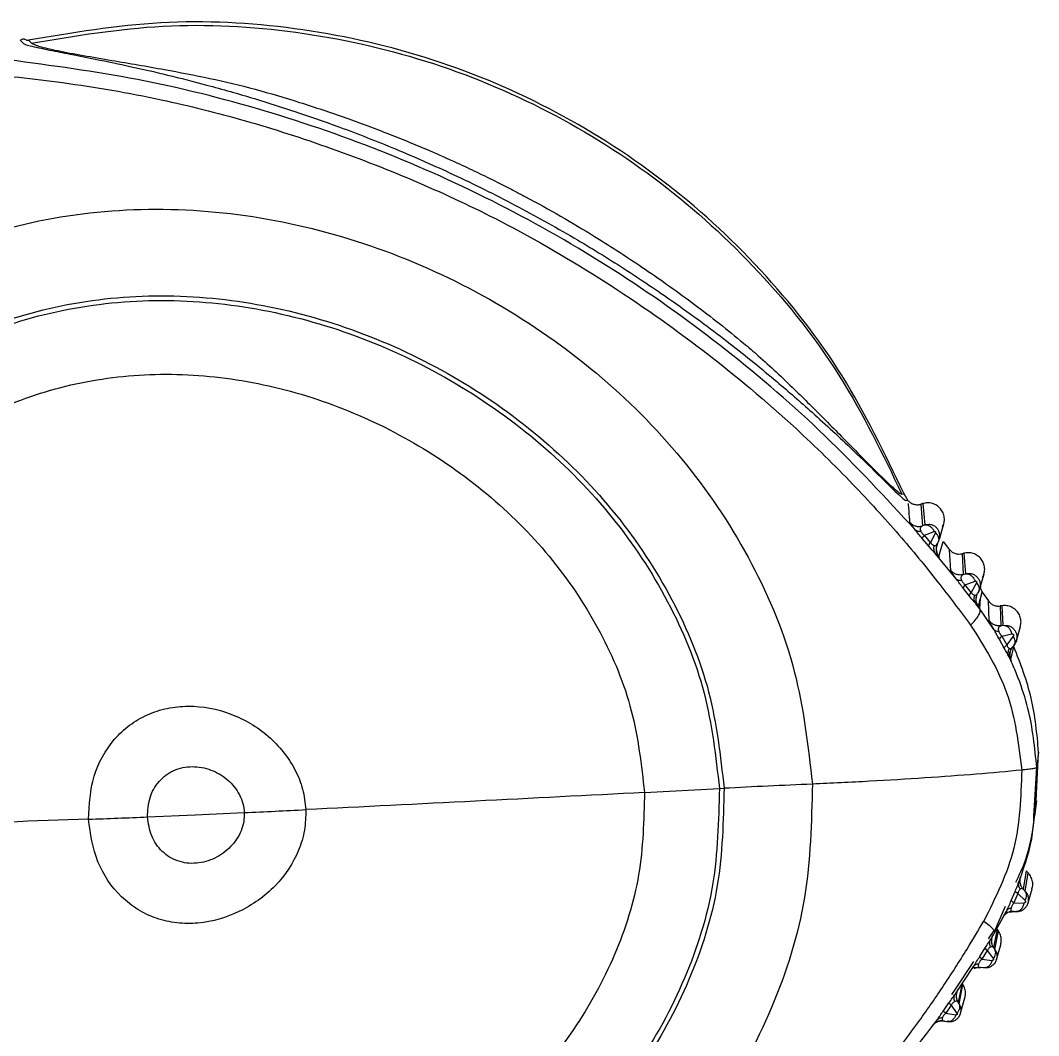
# Model space of a CAD drawing. Extents: x 398 to 508, y 623 to 782.
# Drawn here: x 416.396 to 418.082, y 729.432 to 731.114 of the extents above; entities that cross this region are included whole.
import ezdxf

# ---------------------------------------------------------------- set-up
doc = ezdxf.new("R2010")
doc.units = 0
doc.header["$MEASUREMENT"] = 0
doc.layers.add('GEOMETRY', color=2, linetype='Continuous', lineweight=25)

msp = doc.modelspace()

# ---------------------------------------------------------------- linework, layer by layer
at = {"layer": 'GEOMETRY'}
for p, q in [((416.4011, 731.0755), (416.3957, 731.0803)), ((416.4089, 731.0809), (416.4139, 731.0763)), ((417.8553, 730.3291), (417.8589, 730.3293)), ((417.8659, 730.3182), (417.8589, 730.3293)), ((417.8898, 730.3133), (417.8867, 730.3123)), ((417.8898, 730.3133), (417.8931, 730.278)), ((417.8867, 730.3123), (417.8892, 730.2764)), ((417.8695, 730.2801), (417.8685, 730.2822)), ((417.9001, 730.2789), (417.8931, 730.278)), ((417.9175, 730.2544), (417.9246, 730.2796)), ((417.8931, 730.278), (417.8892, 730.2764)), ((417.8925, 730.2608), (417.909, 730.2672)), ((417.9109, 730.2649), (417.9028, 730.2488)), ((417.8995, 730.2433), (417.8891, 730.2553)), ((417.9028, 730.2488), (417.8925, 730.2608)), ((417.9141, 730.247), (417.9122, 730.2401)), ((417.9143, 730.2473), (417.9161, 730.2507)), ((417.9165, 730.2257), (417.9234, 730.2504)), ((417.9234, 730.2504), (417.9343, 730.237)), ((417.9056, 730.2364), (417.8995, 730.2433)), ((417.9112, 730.2304), (417.9056, 730.2364)), ((417.9454, 730.1886), (417.9112, 730.2304)), ((417.9112, 730.2304), (417.9151, 730.2265)), ((417.9364, 730.2025), (417.9343, 730.237)), ((417.9576, 730.2311), (417.9549, 730.2303)), ((417.9549, 730.2303), (417.957, 730.1958)), ((417.9576, 730.2311), (417.9605, 730.197)), ((417.9151, 730.2265), (417.9165, 730.2257)), ((417.957, 730.1958), (417.9605, 730.197)), ((417.9846, 730.1728), (417.9914, 730.1971)), ((417.9602, 730.179), (417.9767, 730.1847)), ((417.9702, 730.1661), (417.9602, 730.179)), ((417.9789, 730.1819), (417.9702, 730.1661)), ((417.9673, 730.1599), (417.9572, 730.1729)), ((417.9787, 730.1597), (417.9807, 730.1647)), ((417.9795, 730.1617), (417.9795, 730.1616)), ((417.9828, 730.1685), (417.9807, 730.1648)), ((417.9856, 730.1561), (417.9885, 730.1668)), ((417.9885, 730.1668), (417.9988, 730.1522)), ((417.9842, 730.1389), (417.9779, 730.1471)), ((417.9779, 730.1471), (417.9809, 730.1439)), ((417.9786, 730.1584), (417.9783, 730.1574)), ((417.9809, 730.1439), (417.982, 730.1433)), ((417.982, 730.1433), (417.9856, 730.1561)), ((417.9842, 730.1389), (417.9856, 730.1561)), ((417.9999, 730.1196), (417.9988, 730.1522)), ((418.0207, 730.1442), (418.0181, 730.1438)), ((418.0207, 730.1442), (418.0227, 730.1118)), ((418.0077, 730.1049), (417.9842, 730.1389)), ((418.0181, 730.1438), (418.0194, 730.111)), ((418.0008, 730.1172), (417.9999, 730.1196)), ((418.0194, 730.111), (418.0227, 730.1118)), ((418.0227, 730.1118), (418.0306, 730.1115)), ((418.021, 730.0936), (418.0375, 730.0974)), ((418.021, 730.0936), (418.0289, 730.0794)), ((418.0397, 730.0936), (418.0289, 730.0794)), ((418.045, 730.0866), (418.0515, 730.1096)), ((418.0249, 730.074), (418.0172, 730.088)), ((418.0414, 730.0796), (418.0382, 730.0753)), ((418.0327, 730.0596), (418.0348, 730.0558)), ((418.0341, 730.0658), (418.0342, 730.0626)), ((418.0345, 730.0679), (418.0343, 730.0669)), ((418.0357, 730.0549), (418.0409, 730.076)), ((418.0348, 730.0558), (418.0357, 730.0549)), ((418.0778, 729.8207), (418.0817, 729.9018)), ((418.0817, 729.9018), (418.0787, 729.8762)), ((418.074, 729.7955), (418.0787, 729.8762)), ((417.4291, 729.8348), (417.5531, 729.8413)), ((417.5531, 729.8413), (417.5609, 729.8417)), ((418.0755, 729.7953), (418.0785, 729.8207)), ((416.6062, 729.7942), (416.6849, 729.7976)), ((416.6849, 729.7976), (416.7665, 729.8014)), ((418.061, 729.7049), (418.0561, 729.6747)), ((418.0597, 729.6713), (418.0643, 729.7015)), ((418.0643, 729.7015), (418.061, 729.7049)), ((418.0597, 729.6713), (418.0561, 729.6747)), ((418.0644, 729.6518), (418.0709, 729.675)), ((418.0364, 729.6559), (418.0428, 729.671)), ((418.0473, 729.6674), (418.0407, 729.652)), ((418.0473, 729.6674), (418.0592, 729.6558)), ((418.0082, 729.6014), (418.0284, 729.6382)), ((418.0084, 729.6047), (418.0267, 729.6466)), ((418.0407, 729.652), (418.0574, 729.6517)), ((418.0405, 729.6376), (418.0439, 729.6375)), ((417.9988, 729.5921), (418.0079, 729.6059)), ((418.0093, 729.5748), (418.015, 729.6056)), ((418.0131, 729.6083), (418.0103, 729.5945)), ((418.015, 729.6056), (418.0131, 729.6083)), ((418.0029, 729.5926), (418.0082, 729.6014)), ((418.0103, 729.5945), (418.0069, 729.5779)), ((417.9844, 729.5633), (417.9933, 729.5775)), ((417.9967, 729.5729), (417.9879, 729.5588)), ((417.9967, 729.5729), (418.0067, 729.5597)), ((418.0069, 729.5779), (418.0093, 729.5748)), ((418.012, 729.558), (418.0189, 729.5825)), ((417.9429, 729.5075), (417.9743, 729.555)), ((417.9879, 729.5588), (418.0048, 729.5566)), ((417.9439, 729.5013), (417.9739, 729.5464)), ((417.9897, 729.5443), (417.9861, 729.5448)), ((417.9381, 729.5002), (417.9429, 729.5075)), ((417.9549, 729.5189), (417.9483, 729.4876)), ((417.9503, 729.4847), (417.9564, 729.5166)), ((417.9564, 729.5166), (417.9549, 729.5189)), ((417.9503, 729.4847), (417.9483, 729.4876)), ((417.9526, 729.469), (417.9597, 729.4944)), ((417.9241, 729.473), (417.9333, 729.4862)), ((417.937, 729.4823), (417.9278, 729.4692)), ((417.937, 729.4823), (417.9465, 729.4687)), ((417.9126, 729.4566), (417.9123, 729.4561)), ((417.9259, 729.4562), (417.9299, 729.4555)), ((417.9278, 729.4692), (417.9448, 729.4663))]:
    msp.add_line(p, q, dxfattribs=at)
for points in [[(417.8589, 730.3293), (417.827, 730.396), (417.7632, 730.5293), (417.6253, 730.7044), (417.4615, 730.8545), (417.2735, 730.9735), (417.0678, 731.0585), (416.8507, 731.106), (416.6278, 731.1178), (416.4819, 731.0932), (416.4089, 731.0809)], [(416.4139, 731.0763), (416.4864, 731.0882), (416.6314, 731.1122), (416.8527, 731.0999), (417.0684, 731.0525), (417.2726, 730.968), (417.4594, 730.8498), (417.6222, 730.701), (417.7596, 730.5274), (417.8234, 730.3952), (417.8553, 730.3291)], [(417.9225, 730.2744), (417.9236, 730.2769), (417.9256, 730.2819), (417.9258, 730.2901), (417.9238, 730.298), (417.9195, 730.305), (417.9134, 730.3104), (417.9059, 730.3138), (417.8977, 730.3151), (417.8924, 730.3139), (417.8898, 730.3133)], [(417.9888, 730.1909), (417.99, 730.1934), (417.9922, 730.1983), (417.9927, 730.2066), (417.991, 730.2145), (417.9869, 730.2217), (417.981, 730.2273), (417.9737, 730.231), (417.9656, 730.2325), (417.9602, 730.2315), (417.9576, 730.2311)], [(417.4291, 729.8348), (417.3358, 729.8299), (417.1493, 729.8203), (416.962, 729.811), (416.8684, 729.8064)], [(416.5085, 729.7905), (416.4192, 729.7874), (416.2406, 729.7812), (416.0641, 729.7757), (415.9759, 729.773)], [(416.5085, 729.7905), (416.5247, 729.7911), (416.5572, 729.7923), (416.5899, 729.7936), (416.6062, 729.7942)]]:
    msp.add_open_spline(points, degree=3, dxfattribs=at)
for points, knots in [([(416.3957, 731.0803), (416.3963, 731.081), (416.3973, 731.0822), (416.3993, 731.0833), (416.4011, 731.0834), (416.4039, 731.0826), (416.4062, 731.0807), (416.4084, 731.0809), (416.4089, 731.0809)], [0, 0, 0, 0, 0.1858384, 0.3299772, 0.4364329, 0.5554477, 0.901392, 1, 1, 1, 1]), ([(416.4011, 731.0755), (416.4023, 731.0749), (416.4046, 731.0736), (416.4185, 731.0699), (416.4449, 731.0645), (416.4836, 731.057), (416.5267, 731.0484), (416.5796, 731.0373), (416.6397, 731.0235), (416.7085, 731.0059), (416.7796, 730.9857), (416.855, 730.9617), (416.935, 730.9336), (417.0246, 730.8983), (417.122, 730.8551), (417.2207, 730.8056), (417.3143, 730.7533), (417.4014, 730.6993), (417.4862, 730.642), (417.5691, 730.5805), (417.6437, 730.5199), (417.7118, 730.4606), (417.7706, 730.4058), (417.8197, 730.3577), (417.8472, 730.3306), (417.8592, 730.3197), (417.8611, 730.3187), (417.8621, 730.3182)], [0, 0, 0, 0, 0.0123141, 0.0253605, 0.0554454, 0.0787673, 0.1058824, 0.1374745, 0.1738689, 0.2111391, 0.2562956, 0.2952809, 0.3400403, 0.3937836, 0.4510358, 0.5122156, 0.572352, 0.6244948, 0.6784984, 0.7389776, 0.7937983, 0.8378302, 0.8920024, 0.9358628, 0.9711982, 0.9861047, 1, 1, 1, 1]), ([(416.4139, 731.0763), (416.4172, 731.0745), (416.4239, 731.0711), (416.4683, 731.061), (416.5425, 731.0484), (416.6295, 731.0335), (416.7094, 731.0183), (416.7842, 731.0005), (416.8593, 730.9779), (416.9335, 730.9532), (416.9943, 730.9305), (417.0403, 730.912), (417.0776, 730.8963), (417.126, 730.8748), (417.1691, 730.8541), (417.1985, 730.8392), (417.2064, 730.8351), (417.2088, 730.8339), (417.2095, 730.8335), (417.2098, 730.8334), (417.2098, 730.8334), (417.2099, 730.8333), (417.2104, 730.8331), (417.2123, 730.8321), (417.2196, 730.8283), (417.2655, 730.804), (417.338, 730.7622), (417.4309, 730.702), (417.5134, 730.643), (417.5753, 730.5946), (417.6197, 730.5566), (417.6477, 730.531), (417.6759, 730.5041), (417.7057, 730.4748), (417.7337, 730.4466), (417.7763, 730.4034), (417.812, 730.3669), (417.8357, 730.3442), (417.8452, 730.3357), (417.8525, 730.3301), (417.8544, 730.3294), (417.8553, 730.3291)], [0, 0, 0, 0, 0.027181, 0.054354, 0.111794, 0.162373, 0.205108, 0.248044, 0.290461, 0.335185, 0.37734, 0.397448, 0.416906, 0.444066, 0.48478, 0.49553, 0.498503, 0.499389, 0.499874, 0.499876, 0.499893, 0.499939, 0.500112, 0.500779, 0.503401, 0.513792, 0.586369, 0.641241, 0.696823, 0.754718, 0.77261, 0.79503, 0.818663, 0.838579, 0.866273, 0.88722, 0.945993, 0.959227, 0.970551, 0.986419, 1, 1, 1, 1]), ([(417.8769, 730.2703), (417.8284, 730.3229), (417.7312, 730.4281), (417.5667, 730.5697), (417.3904, 730.6962), (417.2025, 730.8054), (417.0052, 730.8959), (416.8006, 730.9669), (416.5902, 731.0197), (416.4475, 731.0388), (416.3762, 731.0484)], [0, 0, 0, 0, 0.124613, 0.249568, 0.374705, 0.499995, 0.625284, 0.750423, 0.875382, 1, 1, 1, 1]), ([(416.194, 731.0319), (416.2363, 731.0303), (416.3264, 731.027), (416.4724, 731.0115), (416.6214, 730.9859), (416.7699, 730.9487), (416.912, 730.9027), (417.0538, 730.8473), (417.2065, 730.7758), (417.3648, 730.6832), (417.5288, 730.5686), (417.6646, 730.4545), (417.7708, 730.3503), (417.8486, 730.2651), (417.9133, 730.1866), (417.9511, 730.1362), (417.9691, 730.1122)], [0, 0, 0, 0, 0.061839, 0.131845, 0.211627, 0.279904, 0.352971, 0.427433, 0.499926, 0.596401, 0.691889, 0.788478, 0.852073, 0.906668, 0.955606, 1, 1, 1, 1]), ([(415.7086, 729.7628), (415.7088, 729.8305), (415.7092, 729.9653), (415.7534, 730.1611), (415.8293, 730.3425), (415.9384, 730.5022), (416.0775, 730.6338), (416.2428, 730.7304), (416.4266, 730.7884), (416.6212, 730.8074), (416.8193, 730.7882), (417.0136, 730.7328), (417.197, 730.6441), (417.3624, 730.5261), (417.5028, 730.3825), (417.611, 730.2179), (417.6857, 730.0381), (417.7, 729.9115), (417.7071, 729.8487)], [0, 0, 0, 0, 0.064638, 0.128652, 0.191528, 0.253029, 0.313363, 0.373321, 0.433986, 0.495948, 0.559248, 0.623536, 0.688243, 0.752741, 0.816423, 0.878848, 0.939909, 1, 1, 1, 1]), ([(415.849, 729.7683), (415.8492, 729.8264), (415.8496, 729.9419), (415.8873, 730.1097), (415.9521, 730.265), (416.0454, 730.4019), (416.1644, 730.5146), (416.3059, 730.5973), (416.4633, 730.6468), (416.63, 730.663), (416.7997, 730.6464), (416.9661, 730.5988), (417.1234, 730.5228), (417.2652, 730.4217), (417.3856, 730.2987), (417.4784, 730.1578), (417.5426, 730.0039), (417.5548, 729.8955), (417.5609, 729.8417)], [0, 0, 0, 0, 0.064677, 0.128726, 0.191618, 0.253103, 0.313385, 0.373279, 0.433903, 0.49586, 0.559185, 0.62351, 0.688256, 0.752792, 0.816505, 0.878937, 0.939969, 1, 1, 1, 1]), ([(415.8566, 729.7686), (415.8568, 729.8262), (415.8572, 729.9407), (415.8945, 730.1069), (415.9587, 730.2609), (416.0511, 730.3965), (416.169, 730.5082), (416.3093, 730.5901), (416.4653, 730.6392), (416.6304, 730.6552), (416.7986, 730.6388), (416.9635, 730.5916), (417.1194, 730.5162), (417.2599, 730.416), (417.3793, 730.2941), (417.4713, 730.1546), (417.5349, 730.002), (417.5471, 729.8946), (417.5531, 729.8413)], [0, 0, 0, 0, 0.0646796, 0.1287351, 0.191634, 0.2531184, 0.3133907, 0.373269, 0.4338861, 0.495846, 0.5591777, 0.6235086, 0.6882561, 0.7527966, 0.8165172, 0.8789537, 0.9399825, 1, 1, 1, 1]), ([(415.9759, 729.773), (415.976, 729.8223), (415.9763, 729.9206), (416.0081, 730.063), (416.0629, 730.1948), (416.1419, 730.3109), (416.2427, 730.4065), (416.3629, 730.4766), (416.4964, 730.5186), (416.6378, 730.5322), (416.7818, 730.5181), (416.9232, 730.4776), (417.0569, 730.4129), (417.1775, 730.327), (417.28, 730.2226), (417.3589, 730.103), (417.4135, 729.9724), (417.4239, 729.8804), (417.4291, 729.8348)], [0, 0, 0, 0, 0.064705, 0.128813, 0.191763, 0.253244, 0.313432, 0.373191, 0.433751, 0.495731, 0.55912, 0.623495, 0.688261, 0.752837, 0.816615, 0.87909, 0.940089, 1, 1, 1, 1]), ([(417.8659, 730.3182), (417.8657, 730.3182), (417.8653, 730.3182), (417.864, 730.3183), (417.8629, 730.3183), (417.8621, 730.3182)], [0, 0, 0, 0, 0.126088, 0.346337, 1, 1, 1, 1]), ([(417.8659, 730.3182), (417.8673, 730.3169), (417.8701, 730.3141), (417.8755, 730.312), (417.8812, 730.3111), (417.8849, 730.3119), (417.8867, 730.3123)], [0, 0, 0, 0, 0.253694, 0.50986, 0.758384, 1, 1, 1, 1]), ([(417.8685, 730.2822), (417.8681, 730.2882), (417.8675, 730.2976), (417.8667, 730.308), (417.8663, 730.3125), (417.8663, 730.3135)], [0, 0, 0, 0, 0.574495, 0.903193, 1, 1, 1, 1]), ([(417.8685, 730.2822), (417.8698, 730.2809), (417.8726, 730.2783), (417.8779, 730.276), (417.8837, 730.2752), (417.8874, 730.276), (417.8892, 730.2764)], [0, 0, 0, 0, 0.244703, 0.499999, 0.755296, 1, 1, 1, 1]), ([(417.8769, 730.2703), (417.8757, 730.2718), (417.8733, 730.2749), (417.871, 730.278), (417.87, 730.2794), (417.8695, 730.2801)], [0, 0, 0, 0, 0.337672, 0.675135, 1, 1, 1, 1]), ([(417.9161, 730.2507), (417.9168, 730.2526), (417.9183, 730.2563), (417.9183, 730.2621), (417.9169, 730.2675), (417.9142, 730.2718), (417.9106, 730.2753), (417.9059, 730.278), (417.9021, 730.2786), (417.9001, 730.2789)], [0, 0, 0, 0, 0.157803, 0.307675, 0.449652, 0.583785, 0.700383, 0.839137, 1, 1, 1, 1]), ([(417.8891, 730.2553), (417.8871, 730.2578), (417.8828, 730.2629), (417.8789, 730.2678), (417.8769, 730.2703)], [0, 0, 0, 0, 0.482562, 1, 1, 1, 1]), ([(417.8769, 730.2703), (417.8775, 730.2699), (417.8786, 730.2689), (417.8808, 730.2681), (417.8834, 730.2677), (417.8854, 730.268), (417.8864, 730.2681)], [0, 0, 0, 0, 0.24783, 0.499997, 0.752166, 1, 1, 1, 1]), ([(417.8892, 730.2764), (417.888, 730.2755), (417.8861, 730.2742), (417.8853, 730.2712), (417.886, 730.2691), (417.8864, 730.2681)], [0, 0, 0, 0, 0.545639, 0.787383, 1, 1, 1, 1]), ([(417.8864, 730.2681), (417.8867, 730.2675), (417.8873, 730.2663), (417.8887, 730.2643), (417.8905, 730.2624), (417.8918, 730.2613), (417.8925, 730.2608)], [0, 0, 0, 0, 0.257339, 0.499758, 0.740462, 1, 1, 1, 1]), ([(417.8931, 730.278), (417.8945, 730.2781), (417.8973, 730.2784), (417.9019, 730.2762), (417.9061, 730.2724), (417.9081, 730.2689), (417.909, 730.2672)], [0, 0, 0, 0, 0.2425047, 0.4999985, 0.7574931, 1, 1, 1, 1]), ([(417.909, 730.2672), (417.9092, 730.2672), (417.9095, 730.2673), (417.9099, 730.2672), (417.9104, 730.2671), (417.9107, 730.2668), (417.9109, 730.2665), (417.911, 730.2662), (417.9111, 730.2658), (417.9111, 730.2653), (417.911, 730.265), (417.9109, 730.2649)], [0, 0, 0, 0, 0.144352, 0.279388, 0.402711, 0.515838, 0.570705, 0.625679, 0.73952, 0.86387, 1, 1, 1, 1]), ([(417.9161, 730.2507), (417.9164, 730.2517), (417.9172, 730.2538), (417.9164, 730.2576), (417.9144, 730.2615), (417.9121, 730.2638), (417.9109, 730.2649)], [0, 0, 0, 0, 0.249417, 0.506903, 0.760701, 1, 1, 1, 1]), ([(417.8891, 730.2553), (417.8893, 730.2559), (417.8897, 730.2572), (417.8916, 730.2596), (417.8925, 730.2608)], [0, 0, 0, 0, 0.500028, 1, 1, 1, 1]), ([(417.8995, 730.2433), (417.8996, 730.2439), (417.9, 730.2452), (417.9019, 730.2476), (417.9028, 730.2488)], [0, 0, 0, 0, 0.503531, 1, 1, 1, 1]), ([(417.9028, 730.2488), (417.9033, 730.2481), (417.9042, 730.2467), (417.9054, 730.2458), (417.906, 730.2453), (417.9066, 730.2449), (417.9076, 730.2443), (417.9084, 730.244), (417.9089, 730.2439)], [0, 0, 0, 0, 0.234932, 0.470474, 0.479101, 0.543376, 0.724936, 1, 1, 1, 1]), ([(417.9089, 730.2439), (417.9095, 730.2438), (417.9107, 730.2436), (417.9127, 730.2446), (417.9136, 730.2462), (417.9143, 730.2473)], [0, 0, 0, 0, 0.226925, 0.472576, 1, 1, 1, 1]), ([(417.9143, 730.2473), (417.9136, 730.2455), (417.9121, 730.242), (417.9119, 730.2361), (417.9133, 730.2304), (417.9155, 730.2273), (417.9165, 730.2257)], [0, 0, 0, 0, 0.244606, 0.500003, 0.755398, 1, 1, 1, 1]), ([(417.9112, 730.2304), (417.9105, 730.2313), (417.9093, 730.2332), (417.9084, 730.2367), (417.9081, 730.2402), (417.9086, 730.2427), (417.9089, 730.2439)], [0, 0, 0, 0, 0.253984, 0.508959, 0.759308, 1, 1, 1, 1]), ([(417.9128, 730.2435), (417.9124, 730.2416), (417.9117, 730.2377), (417.9125, 730.232), (417.9146, 730.227), (417.9167, 730.2249), (417.9177, 730.2238)], [0, 0, 0, 0, 0.243158, 0.492733, 0.745784, 1, 1, 1, 1]), ([(417.9121, 730.2374), (417.9126, 730.2344), (417.9137, 730.2282), (417.9163, 730.2253), (417.9177, 730.2238)], [0, 0, 0, 0, 0.484626, 1, 1, 1, 1]), ([(417.9343, 730.237), (417.9357, 730.2356), (417.9384, 730.2327), (417.9437, 730.2304), (417.9494, 730.2293), (417.9531, 730.23), (417.9549, 730.2303)], [0, 0, 0, 0, 0.253687, 0.509855, 0.758386, 1, 1, 1, 1]), ([(417.9454, 730.1886), (417.9442, 730.1902), (417.9422, 730.193), (417.9397, 730.1965), (417.938, 730.1989), (417.9358, 730.2023), (417.9361, 730.2024), (417.9364, 730.2025)], [0, 0, 0, 0, 0.170286, 0.306564, 0.425661, 0.521138, 1, 1, 1, 1]), ([(417.957, 730.1958), (417.9551, 730.1954), (417.9514, 730.1947), (417.9456, 730.1958), (417.9403, 730.1983), (417.9377, 730.2011), (417.9364, 730.2025)], [0, 0, 0, 0, 0.244606, 0.5, 0.755394, 1, 1, 1, 1]), ([(417.957, 730.1958), (417.9555, 730.1949), (417.9534, 730.1935), (417.9528, 730.1904), (417.9531, 730.1883), (417.9536, 730.1871), (417.9539, 730.1865)], [0, 0, 0, 0, 0.552703, 0.791975, 0.900446, 1, 1, 1, 1]), ([(417.9605, 730.197), (417.963, 730.1974), (417.9673, 730.1982), (417.9734, 730.1965), (417.9782, 730.1937), (417.9821, 730.1895), (417.9847, 730.1844), (417.9856, 730.1788), (417.985, 730.1733), (417.9835, 730.1701), (417.9828, 730.1685)], [0, 0, 0, 0, 0.166512, 0.279986, 0.401109, 0.523295, 0.648233, 0.769287, 0.886519, 1, 1, 1, 1]), ([(417.9605, 730.197), (417.962, 730.1971), (417.965, 730.1973), (417.9698, 730.1947), (417.974, 730.1904), (417.9758, 730.1866), (417.9767, 730.1847)], [0, 0, 0, 0, 0.241786, 0.499998, 0.758211, 1, 1, 1, 1]), ([(417.9572, 730.1729), (417.9552, 730.1755), (417.9511, 730.1807), (417.9473, 730.186), (417.9454, 730.1886)], [0, 0, 0, 0, 0.491811, 1, 1, 1, 1]), ([(417.9454, 730.1886), (417.9464, 730.1878), (417.9485, 730.1862), (417.9521, 730.1864), (417.9539, 730.1865)], [0, 0, 0, 0, 0.499992, 1, 1, 1, 1]), ([(417.9539, 730.1865), (417.9542, 730.1859), (417.9548, 730.1846), (417.9563, 730.1825), (417.9582, 730.1805), (417.9595, 730.1795), (417.9602, 730.179)], [0, 0, 0, 0, 0.250232, 0.488546, 0.732809, 1, 1, 1, 1]), ([(417.9572, 730.1729), (417.9572, 730.1736), (417.9574, 730.1752), (417.9593, 730.1777), (417.9602, 730.179)], [0, 0, 0, 0, 0.500084, 1, 1, 1, 1]), ([(417.9767, 730.1847), (417.9769, 730.1848), (417.9772, 730.1848), (417.9778, 730.1848), (417.9783, 730.1846), (417.9787, 730.1842), (417.9789, 730.1839), (417.979, 730.1836), (417.9791, 730.1833), (417.9792, 730.1829), (417.9791, 730.1824), (417.979, 730.1821), (417.9789, 730.1819)], [0, 0, 0, 0, 0.146361, 0.284808, 0.41183, 0.527282, 0.582294, 0.636648, 0.691473, 0.747865, 0.867827, 1, 1, 1, 1]), ([(417.9828, 730.1685), (417.9832, 730.1695), (417.984, 730.1714), (417.9835, 730.1749), (417.9818, 730.1786), (417.9799, 730.1808), (417.9789, 730.1819)], [0, 0, 0, 0, 0.253348, 0.511302, 0.763261, 1, 1, 1, 1]), ([(417.985, 730.1807), (417.9849, 730.1795), (417.9845, 730.1764), (417.9856, 730.1715), (417.9875, 730.1683), (417.9885, 730.1668)], [0, 0, 0, 0, 0.251864, 0.631094, 1, 1, 1, 1]), ([(417.9673, 730.1599), (417.9673, 730.1607), (417.9675, 730.1623), (417.9693, 730.1649), (417.9702, 730.1661)], [0, 0, 0, 0, 0.503787, 1, 1, 1, 1]), ([(417.9702, 730.1661), (417.9707, 730.1655), (417.9716, 730.1641), (417.9727, 730.1632), (417.9733, 730.1628), (417.9738, 730.1624), (417.9748, 730.1619), (417.9755, 730.1617), (417.976, 730.1616)], [0, 0, 0, 0, 0.230071, 0.465781, 0.473254, 0.536381, 0.722499, 1, 1, 1, 1]), ([(417.9779, 730.1471), (417.9773, 730.1482), (417.976, 730.1503), (417.9751, 730.154), (417.975, 730.1578), (417.9757, 730.1603), (417.976, 730.1616)], [0, 0, 0, 0, 0.253309, 0.508277, 0.758963, 1, 1, 1, 1]), ([(417.976, 730.1616), (417.9769, 730.1617), (417.979, 730.1619), (417.9801, 730.1638), (417.9807, 730.1648)], [0, 0, 0, 0, 0.475408, 1, 1, 1, 1]), ([(417.9785, 730.1574), (417.9785, 730.1581), (417.9786, 730.1607), (417.9798, 730.1631), (417.9807, 730.1648)], [0, 0, 0, 0, 0.29076, 1, 1, 1, 1]), ([(417.9779, 730.1471), (417.9773, 730.1479), (417.9764, 730.1489), (417.9751, 730.1503), (417.9742, 730.1513), (417.9733, 730.1524), (417.9725, 730.1534), (417.972, 730.154), (417.9718, 730.1542), (417.9703, 730.1561), (417.9688, 730.158), (417.9673, 730.1599)], [0, 0, 0, 0, 0.231824, 0.347975, 0.412634, 0.510386, 0.592483, 0.62052, 0.629028, 0.633847, 1, 1, 1, 1]), ([(417.982, 730.1433), (417.9811, 730.1449), (417.9791, 730.1481), (417.9779, 730.1531), (417.9783, 730.1562), (417.9785, 730.1574)], [0, 0, 0, 0, 0.37361, 0.763388, 1, 1, 1, 1]), ([(417.9988, 730.1522), (417.9999, 730.1507), (418.0023, 730.1477), (418.0073, 730.145), (418.0127, 730.1434), (418.0163, 730.1436), (418.0181, 730.1438)], [0, 0, 0, 0, 0.253851, 0.511392, 0.759829, 1, 1, 1, 1]), ([(418.0512, 730.1096), (418.0517, 730.1114), (418.053, 730.1158), (418.0522, 730.1233), (418.0492, 730.131), (418.0439, 730.1375), (418.037, 730.1422), (418.029, 730.1447), (418.0235, 730.1444), (418.0207, 730.1442)], [0, 0, 0, 0, 0.100381, 0.250317, 0.400254, 0.55019, 0.700127, 0.850063, 1, 1, 1, 1]), ([(417.9691, 730.1122), (417.9719, 730.1149), (417.9775, 730.1205), (417.9828, 730.128), (417.9855, 730.1346), (417.9846, 730.1375), (417.9842, 730.1389)], [0, 0, 0, 0, 0.2462061, 0.5, 0.7537939, 1, 1, 1, 1]), ([(417.9691, 730.1122), (417.9921, 730.0756), (418.0378, 730.0028), (418.0484, 729.9153), (418.0537, 729.8718)], [0, 0, 0, 0, 0.502771, 1, 1, 1, 1]), ([(418.0194, 730.111), (418.0175, 730.1109), (418.0138, 730.1106), (418.0083, 730.1122), (418.0034, 730.1152), (418.0011, 730.1181), (417.9999, 730.1196)], [0, 0, 0, 0, 0.244829, 0.5, 0.755171, 1, 1, 1, 1]), ([(418.0077, 730.1049), (418.0067, 730.1067), (418.0044, 730.1105), (418.0022, 730.1145), (418.0013, 730.1163), (418.0008, 730.1172)], [0, 0, 0, 0, 0.307259, 0.669114, 1, 1, 1, 1]), ([(418.0194, 730.111), (418.0179, 730.1102), (418.0157, 730.1092), (418.0148, 730.1061), (418.015, 730.1039), (418.0154, 730.1026), (418.0156, 730.102)], [0, 0, 0, 0, 0.550242, 0.790407, 0.899376, 1, 1, 1, 1]), ([(418.0227, 730.1118), (418.0242, 730.1117), (418.0273, 730.1115), (418.0318, 730.1083), (418.0355, 730.1035), (418.0368, 730.0994), (418.0375, 730.0974)], [0, 0, 0, 0, 0.241629, 0.499998, 0.758369, 1, 1, 1, 1]), ([(418.0306, 730.1115), (418.0323, 730.1109), (418.0359, 730.1098), (418.0404, 730.1062), (418.0438, 730.1015), (418.0457, 730.096), (418.046, 730.0902), (418.0447, 730.0844), (418.0425, 730.0812), (418.0414, 730.0796)], [0, 0, 0, 0, 0.134604, 0.278855, 0.421484, 0.566352, 0.710982, 0.855493, 1, 1, 1, 1]), ([(418.0172, 730.088), (418.0159, 730.0901), (418.0142, 730.093), (418.0123, 730.0964), (418.0114, 730.0982), (418.01, 730.1008), (418.0087, 730.1031), (418.0077, 730.1049)], [0, 0, 0, 0, 0.365188, 0.518891, 0.578296, 0.663382, 1, 1, 1, 1]), ([(418.0077, 730.1049), (418.0086, 730.104), (418.0103, 730.1023), (418.0139, 730.1021), (418.0156, 730.102)], [0, 0, 0, 0, 0.5000019, 1, 1, 1, 1]), ([(418.0156, 730.102), (418.0159, 730.1013), (418.0164, 730.1), (418.0175, 730.0982), (418.0184, 730.0968), (418.0194, 730.0953), (418.0204, 730.0943), (418.021, 730.0936)], [0, 0, 0, 0, 0.249668, 0.489212, 0.570056, 0.735204, 1, 1, 1, 1]), ([(418.0172, 730.088), (418.0173, 730.0888), (418.0176, 730.0902), (418.0199, 730.0925), (418.021, 730.0936)], [0, 0, 0, 0, 0.499963, 1, 1, 1, 1]), ([(418.0375, 730.0974), (418.0377, 730.0975), (418.0381, 730.0975), (418.0388, 730.0974), (418.0394, 730.097), (418.0398, 730.0965), (418.04, 730.0961), (418.0401, 730.0957), (418.0402, 730.0954), (418.0402, 730.0949), (418.04, 730.0942), (418.0398, 730.0938), (418.0397, 730.0936)], [0, 0, 0, 0, 0.144988, 0.282396, 0.408827, 0.524229, 0.57945, 0.634159, 0.689453, 0.746382, 0.867343, 1, 1, 1, 1]), ([(418.0414, 730.0796), (418.042, 730.0805), (418.0431, 730.0823), (418.0432, 730.0859), (418.0421, 730.0898), (418.0405, 730.0924), (418.0397, 730.0936)], [0, 0, 0, 0, 0.253258, 0.511382, 0.763459, 1, 1, 1, 1]), ([(418.0249, 730.074), (418.025, 730.0747), (418.0254, 730.0761), (418.0277, 730.0783), (418.0289, 730.0794)], [0, 0, 0, 0, 0.502744, 1, 1, 1, 1]), ([(418.0289, 730.0794), (418.0292, 730.0786), (418.0298, 730.077), (418.031, 730.0752), (418.0322, 730.074), (418.033, 730.0735), (418.0333, 730.0733)], [0, 0, 0, 0, 0.238232, 0.475752, 0.728082, 1, 1, 1, 1]), ([(418.0327, 730.0596), (418.0315, 730.0618), (418.0293, 730.0657), (418.0263, 730.0714), (418.0249, 730.074)], [0, 0, 0, 0, 0.532766, 1, 1, 1, 1]), ([(418.0327, 730.0596), (418.0323, 730.0607), (418.0315, 730.0629), (418.0313, 730.0664), (418.0319, 730.0699), (418.0328, 730.0722), (418.0333, 730.0733)], [0, 0, 0, 0, 0.25295, 0.507443, 0.758099, 1, 1, 1, 1]), ([(418.0787, 729.8762), (418.0753, 729.9092), (418.0701, 729.9598), (418.0516, 730.0158), (418.0401, 730.0439), (418.0346, 730.0556), (418.0327, 730.0596)], [0, 0, 0, 0, 0.5175966, 0.7938027, 0.9279086, 1, 1, 1, 1]), ([(418.0333, 730.0733), (418.0342, 730.0731), (418.0362, 730.0728), (418.0375, 730.0745), (418.0382, 730.0753)], [0, 0, 0, 0, 0.471518, 1, 1, 1, 1]), ([(418.0345, 730.068), (418.0341, 730.0652), (418.0335, 730.0609), (418.0347, 730.056), (418.0358, 730.0541), (418.0363, 730.0532)], [0, 0, 0, 0, 0.490909, 0.743478, 1, 1, 1, 1]), ([(418.0357, 730.0549), (418.0351, 730.0566), (418.0338, 730.06), (418.0338, 730.0655), (418.0352, 730.0709), (418.0372, 730.0739), (418.0382, 730.0753)], [0, 0, 0, 0, 0.245213, 0.5, 0.754787, 1, 1, 1, 1]), ([(418.0341, 730.0658), (418.0344, 730.0675), (418.0351, 730.0708), (418.037, 730.0737), (418.038, 730.0751)], [0, 0, 0, 0, 0.510751, 1, 1, 1, 1]), ([(418.0817, 729.9018), (418.079, 729.9318), (418.0735, 729.9917), (418.0518, 730.0479), (418.0409, 730.076)], [0, 0, 0, 0, 0.500129, 1, 1, 1, 1]), ([(416.5085, 729.7905), (416.5097, 729.8147), (416.5122, 729.8624), (416.5421, 729.9155), (416.5758, 729.9472), (416.6057, 729.9647), (416.6388, 729.9753), (416.6859, 729.9801), (416.7458, 729.9685), (416.8087, 729.9314), (416.8468, 729.8841), (416.8645, 729.8406), (416.8671, 729.8177), (416.8684, 729.8064)], [0, 0, 0, 0, 0.1280168, 0.2520913, 0.3129397, 0.3735052, 0.434608, 0.496754, 0.6237338, 0.7523137, 0.8779214, 0.9393355, 1, 1, 1, 1]), ([(416.6062, 729.7942), (416.6068, 729.805), (416.6079, 729.8262), (416.6213, 729.8499), (416.6363, 729.864), (416.6497, 729.8718), (416.6644, 729.8765), (416.6854, 729.8787), (416.7121, 729.8736), (416.74, 729.8571), (416.7569, 729.836), (416.7648, 729.8166), (416.7659, 729.8064), (416.7665, 729.8014)], [0, 0, 0, 0, 0.127832, 0.251928, 0.312893, 0.373599, 0.434797, 0.496965, 0.623804, 0.75218, 0.877717, 0.939204, 1, 1, 1, 1]), ([(418.0442, 729.6865), (418.0496, 729.6979), (418.0656, 729.7319), (418.0774, 729.797), (418.0782, 729.85), (418.0786, 729.8779)], [0, 0, 0, 0, 0.194262, 0.576867, 1, 1, 1, 1]), ([(418.0787, 729.8762), (418.0784, 729.8759), (418.0777, 729.8752), (418.0724, 729.8741), (418.0646, 729.8729), (418.0573, 729.8722), (418.0537, 729.8718)], [0, 0, 0, 0, 0.25065, 0.504361, 0.755823, 1, 1, 1, 1]), ([(418.0537, 729.8718), (418.0293, 729.8695), (417.9806, 729.865), (417.8943, 729.8587), (417.8023, 729.8531), (417.7388, 729.8501), (417.7071, 729.8487)], [0, 0, 0, 0, 0.249996, 0.500004, 0.749994, 1, 1, 1, 1]), ([(418.0537, 729.8718), (418.0523, 729.8278), (418.0494, 729.7393), (418.0104, 729.6609), (417.9908, 729.6214)], [0, 0, 0, 0, 0.497256, 1, 1, 1, 1]), ([(417.7071, 729.8487), (417.7056, 729.7856), (417.7027, 729.6585), (417.6443, 729.4744), (417.5511, 729.3028), (417.4239, 729.149), (417.2697, 729.0178), (417.0949, 728.9129), (416.9064, 728.839), (416.7109, 728.8003), (416.5155, 728.8001), (416.3273, 728.84), (416.154, 728.9213), (416.0037, 729.041), (415.8807, 729.1922), (415.7889, 729.368), (415.7273, 729.5607), (415.7148, 729.6952), (415.7086, 729.7628)], [0, 0, 0, 0, 0.060091, 0.121152, 0.183577, 0.247259, 0.311757, 0.376464, 0.440752, 0.504052, 0.566014, 0.626679, 0.686637, 0.746971, 0.808472, 0.871348, 0.935362, 1, 1, 1, 1]), ([(417.5609, 729.8417), (417.5596, 729.7877), (417.5571, 729.6789), (417.5069, 729.5214), (417.4269, 729.3745), (417.3179, 729.2429), (417.1856, 729.1305), (417.0358, 729.0406), (416.8743, 728.9771), (416.7068, 728.9438), (416.5394, 728.9433), (416.3783, 728.9774), (416.23, 729.0469), (416.1014, 729.1495), (415.9962, 729.2791), (415.9177, 729.4298), (415.8651, 729.5951), (415.8544, 729.7104), (415.849, 729.7683)], [0, 0, 0, 0, 0.060031, 0.121063, 0.183495, 0.247208, 0.311744, 0.37649, 0.440815, 0.50414, 0.566097, 0.626721, 0.686615, 0.746897, 0.808382, 0.871274, 0.935323, 1, 1, 1, 1]), ([(417.5531, 729.8413), (417.5518, 729.7878), (417.5493, 729.68), (417.4995, 729.5239), (417.4203, 729.3784), (417.3121, 729.248), (417.181, 729.1367), (417.0326, 729.0475), (416.8725, 728.9846), (416.7066, 728.9515), (416.5407, 728.951), (416.381, 728.9847), (416.2341, 729.0536), (416.1066, 729.1553), (416.0024, 729.2838), (415.9246, 729.4331), (415.8725, 729.5969), (415.8619, 729.7112), (415.8566, 729.7686)], [0, 0, 0, 0, 0.060017, 0.121046, 0.183483, 0.247203, 0.311744, 0.376491, 0.440822, 0.504154, 0.566114, 0.626731, 0.686609, 0.746882, 0.808366, 0.871265, 0.93532, 1, 1, 1, 1]), ([(417.7071, 729.8487), (417.6827, 729.8476), (417.6338, 729.8454), (417.5852, 729.8429), (417.5609, 729.8417)], [0, 0, 0, 0, 0.5, 1, 1, 1, 1]), ([(417.4291, 729.8348), (417.428, 729.789), (417.4258, 729.6967), (417.383, 729.5633), (417.315, 729.439), (417.2222, 729.3274), (417.1097, 729.2321), (416.9823, 729.1556), (416.8452, 729.1014), (416.703, 729.0727), (416.5611, 729.072), (416.4244, 729.1005), (416.2985, 729.1595), (416.1894, 729.2467), (416.1004, 729.357), (416.034, 729.4851), (415.9895, 729.6257), (415.9804, 729.7237), (415.9759, 729.773)], [0, 0, 0, 0, 0.059911, 0.12091, 0.183385, 0.247163, 0.311739, 0.376505, 0.44088, 0.504269, 0.566249, 0.626809, 0.686568, 0.746756, 0.808237, 0.871187, 0.935295, 1, 1, 1, 1]), ([(416.8684, 729.8064), (416.8681, 729.7949), (416.8676, 729.772), (416.8538, 729.7271), (416.8201, 729.6769), (416.7608, 729.6344), (416.7021, 729.6173), (416.6548, 729.6177), (416.6208, 729.6252), (416.5895, 729.64), (416.5531, 729.6687), (416.5186, 729.7192), (416.5119, 729.7665), (416.5085, 729.7905)], [0, 0, 0, 0, 0.060664, 0.122079, 0.247686, 0.376266, 0.503246, 0.565392, 0.626495, 0.68706, 0.747909, 0.871983, 1, 1, 1, 1]), ([(416.7665, 729.8014), (416.7664, 729.7963), (416.7661, 729.786), (416.7601, 729.766), (416.7451, 729.7436), (416.7187, 729.7246), (416.6926, 729.7171), (416.6715, 729.7174), (416.6564, 729.7208), (416.6424, 729.7274), (416.6262, 729.7401), (416.6108, 729.7625), (416.6078, 729.7835), (416.6062, 729.7942)], [0, 0, 0, 0, 0.060796, 0.122283, 0.24782, 0.376196, 0.503035, 0.565203, 0.626401, 0.687107, 0.748072, 0.872168, 1, 1, 1, 1]), ([(416.7665, 729.8014), (416.7835, 729.8022), (416.8174, 729.8039), (416.8514, 729.8055), (416.8684, 729.8064)], [0, 0, 0, 0, 0.5, 1, 1, 1, 1]), ([(418.0494, 729.6873), (418.0511, 729.692), (418.0613, 729.7212), (418.0724, 729.7572), (418.0737, 729.7894), (418.074, 729.7955)], [0, 0, 0, 0, 0.135274, 0.836663, 1, 1, 1, 1]), ([(418.0518, 729.6948), (418.0517, 729.6943), (418.0514, 729.6933), (418.05, 729.6892), (418.0494, 729.6873)], [0, 0, 0, 0, 0.532772, 1, 1, 1, 1]), ([(418.0518, 729.6948), (418.0513, 729.6931), (418.0504, 729.6896), (418.0509, 729.6841), (418.0527, 729.6789), (418.055, 729.6761), (418.0561, 729.6747)], [0, 0, 0, 0, 0.245212, 0.499999, 0.754786, 1, 1, 1, 1]), ([(418.0706, 729.6751), (418.071, 729.6763), (418.0723, 729.6801), (418.0719, 729.687), (418.0695, 729.695), (418.0661, 729.6993), (418.0643, 729.7015)], [0, 0, 0, 0, 0.13121, 0.420807, 0.710403, 1, 1, 1, 1]), ([(418.0428, 729.671), (418.044, 729.6739), (418.0466, 729.68), (418.0484, 729.6848), (418.0494, 729.6873)], [0, 0, 0, 0, 0.465571, 1, 1, 1, 1]), ([(418.0512, 729.6746), (418.0509, 729.6742), (418.0502, 729.6735), (418.0491, 729.6719), (418.048, 729.6699), (418.0475, 729.6682), (418.0473, 729.6674)], [0, 0, 0, 0, 0.272861, 0.525645, 0.762722, 1, 1, 1, 1]), ([(418.0512, 729.6746), (418.0507, 729.6756), (418.0495, 729.6776), (418.0486, 729.6809), (418.0485, 729.6842), (418.0491, 729.6863), (418.0494, 729.6873)], [0, 0, 0, 0, 0.241922, 0.492613, 0.747114, 1, 1, 1, 1]), ([(418.0561, 729.6747), (418.0553, 729.6752), (418.0539, 729.6762), (418.0521, 729.6751), (418.0512, 729.6746)], [0, 0, 0, 0, 0.527659, 1, 1, 1, 1]), ([(418.0284, 729.6382), (418.0297, 729.6409), (418.0323, 729.6465), (418.035, 729.6527), (418.0364, 729.6559)], [0, 0, 0, 0, 0.489952, 1, 1, 1, 1]), ([(418.0407, 729.652), (418.0395, 729.6529), (418.0371, 729.6545), (418.0367, 729.6554), (418.0364, 729.6559)], [0, 0, 0, 0, 0.5000401, 1, 1, 1, 1]), ([(418.0473, 729.6674), (418.0461, 729.6681), (418.0436, 729.6697), (418.0431, 729.6705), (418.0428, 729.671)], [0, 0, 0, 0, 0.497129, 1, 1, 1, 1]), ([(418.0439, 729.6375), (418.0459, 729.6376), (418.05, 729.6377), (418.0557, 729.6401), (418.0603, 729.6439), (418.0636, 729.649), (418.0654, 729.6548), (418.0652, 729.6609), (418.0634, 729.6667), (418.0609, 729.6698), (418.0597, 729.6713)], [0, 0, 0, 0, 0.127875, 0.254687, 0.378056, 0.498035, 0.626437, 0.752825, 0.877308, 1, 1, 1, 1]), ([(418.0592, 729.6558), (418.0594, 729.6556), (418.0597, 729.6553), (418.0599, 729.6547), (418.0599, 729.6542), (418.0599, 729.6538), (418.0598, 729.6535), (418.0596, 729.653), (418.0593, 729.6525), (418.0587, 729.652), (418.0581, 729.6517), (418.0576, 729.6517), (418.0574, 729.6517)], [0, 0, 0, 0, 0.132673, 0.253631, 0.310559, 0.365854, 0.420561, 0.475786, 0.591188, 0.717618, 0.855031, 1, 1, 1, 1]), ([(418.0592, 729.6558), (418.0599, 729.6571), (418.0613, 729.66), (418.062, 729.6643), (418.0616, 729.6683), (418.0603, 729.6703), (418.0597, 729.6713)], [0, 0, 0, 0, 0.236544, 0.488622, 0.746745, 1, 1, 1, 1]), ([(418.0219, 729.6272), (418.022, 729.6273), (418.0222, 729.6273), (418.0237, 729.6296), (418.0256, 729.6329), (418.0274, 729.6364), (418.0284, 729.6382)], [0, 0, 0, 0, 0.300322, 0.567716, 0.782681, 1, 1, 1, 1]), ([(418.0286, 729.6386), (418.0283, 729.6381), (418.0278, 729.637), (418.0277, 729.6364), (418.0284, 729.6365), (418.0286, 729.6365)], [0, 0, 0, 0, 0.420854, 0.825604, 1, 1, 1, 1]), ([(418.0361, 729.6432), (418.0343, 729.6427), (418.0308, 729.6419), (418.0292, 729.6394), (418.0284, 729.6382)], [0, 0, 0, 0, 0.5, 1, 1, 1, 1]), ([(418.0361, 729.6432), (418.0359, 729.6426), (418.0357, 729.6415), (418.0357, 729.64), (418.0367, 729.6378), (418.0389, 729.6377), (418.0405, 729.6376)], [0, 0, 0, 0, 0.100074, 0.208181, 0.406668, 1, 1, 1, 1]), ([(418.0407, 729.652), (418.0401, 729.6513), (418.0391, 729.6499), (418.0377, 729.6475), (418.0367, 729.6451), (418.0363, 729.6438), (418.0361, 729.6432)], [0, 0, 0, 0, 0.265284, 0.509896, 0.749421, 1, 1, 1, 1]), ([(418.0574, 729.6517), (418.0569, 729.6497), (418.056, 729.6456), (418.0527, 729.6408), (418.0484, 729.6377), (418.0454, 729.6376), (418.0439, 729.6375)], [0, 0, 0, 0, 0.24163, 0.5, 0.75837, 1, 1, 1, 1]), ([(416.3052, 728.5466), (416.3209, 728.548), (416.3581, 728.5514), (416.4205, 728.5594), (416.4975, 728.5716), (416.5759, 728.5875), (416.6552, 728.6069), (416.732, 728.6284), (416.8162, 728.6565), (416.9032, 728.6899), (416.9922, 728.7287), (417.0813, 728.7719), (417.175, 728.8223), (417.238, 728.8602), (417.2707, 728.8811), (417.2707, 728.8811), (417.2708, 728.8811), (417.2708, 728.8811), (417.2708, 728.8811), (417.2708, 728.8811), (417.2708, 728.8812), (417.2709, 728.8812), (417.271, 728.8813), (417.2714, 728.8815), (417.2723, 728.8821), (417.2756, 728.8842), (417.2873, 728.8917), (417.3119, 728.9079), (417.3527, 728.9356), (417.3946, 728.9657), (417.4317, 728.9936), (417.4586, 729.0145), (417.4825, 729.0336), (417.5034, 729.0508), (417.5359, 729.0782), (417.5783, 729.1153), (417.6296, 729.1634), (417.6783, 729.2117), (417.7271, 729.2631), (417.7827, 729.3256), (417.8347, 729.3894), (417.883, 729.4542), (417.9236, 729.5129), (417.9597, 729.5692), (417.9817, 729.6061), (417.9908, 729.6214)], [0, 0, 0, 0, 0.0231441, 0.0548402, 0.0915639, 0.1362058, 0.1703666, 0.2094266, 0.2512285, 0.2984443, 0.3439484, 0.3913774, 0.4413126, 0.497426, 0.4974271, 0.4974279, 0.4974295, 0.4974322, 0.4974372, 0.4974463, 0.4974634, 0.4974966, 0.4975642, 0.4977112, 0.498058, 0.499248, 0.5033016, 0.5181038, 0.5418372, 0.574517, 0.5926175, 0.6090412, 0.6237858, 0.6368496, 0.6482308, 0.6852872, 0.7183587, 0.7499853, 0.7845682, 0.8208547, 0.8709387, 0.9032595, 0.937451, 0.9739839, 1, 1, 1, 1]), ([(417.9908, 729.6214), (417.9939, 729.6192), (418.0002, 729.6147), (418.0061, 729.6089), (418.0092, 729.6043), (418.0085, 729.6024), (418.0082, 729.6014)], [0, 0, 0, 0, 0.25273, 0.508761, 0.760212, 1, 1, 1, 1]), ([(418.0405, 729.6376), (418.0387, 729.6375), (418.0349, 729.6375), (418.0296, 729.6354), (418.025, 729.632), (418.0229, 729.6288), (418.0219, 729.6272)], [0, 0, 0, 0, 0.24483, 0.500002, 0.755173, 1, 1, 1, 1]), ([(418.0286, 729.6365), (418.0291, 729.6365), (418.0309, 729.6367), (418.0362, 729.6372), (418.0399, 729.6376)], [0, 0, 0, 0, 0.289391, 1, 1, 1, 1]), ([(418.0189, 729.5825), (418.0194, 729.5851), (418.0204, 729.5904), (418.019, 729.5986), (418.0163, 729.6033), (418.015, 729.6056)], [0, 0, 0, 0, 0.329963, 0.664981, 1, 1, 1, 1]), ([(417.9933, 729.5775), (417.995, 729.5802), (417.9987, 729.5859), (418.0014, 729.5903), (418.0029, 729.5926)], [0, 0, 0, 0, 0.473202, 1, 1, 1, 1]), ([(418.0021, 729.5788), (418.0017, 729.58), (418.0009, 729.5824), (418.0006, 729.586), (418.0012, 729.5895), (418.0023, 729.5916), (418.0029, 729.5926)], [0, 0, 0, 0, 0.241064, 0.491801, 0.746781, 1, 1, 1, 1]), ([(418.0037, 729.5909), (418.0036, 729.5901), (418.0032, 729.5874), (418.0042, 729.5828), (418.006, 729.5795), (418.0069, 729.5779)], [0, 0, 0, 0, 0.173534, 0.595517, 1, 1, 1, 1]), ([(418.0063, 729.5993), (418.0054, 729.5977), (418.004, 729.595), (418.0038, 729.592), (418.0037, 729.5909)], [0, 0, 0, 0, 0.619485, 1, 1, 1, 1]), ([(418.0093, 729.5748), (418.0102, 729.5732), (418.0121, 729.57), (418.0131, 729.5643), (418.0124, 729.5584), (418.0099, 729.5528), (418.0059, 729.5483), (418.0008, 729.5452), (417.9952, 729.5437), (417.9915, 729.5441), (417.9897, 729.5443)], [0, 0, 0, 0, 0.117746, 0.240559, 0.36852, 0.501697, 0.630803, 0.756969, 0.88024, 1, 1, 1, 1]), ([(417.9967, 729.5729), (417.9957, 729.5739), (417.9937, 729.5759), (417.9934, 729.577), (417.9933, 729.5775)], [0, 0, 0, 0, 0.496032, 1, 1, 1, 1]), ([(418.0021, 729.5788), (418.0017, 729.5786), (418.0009, 729.5781), (417.9995, 729.5769), (417.9982, 729.5754), (417.9973, 729.574), (417.9969, 729.5732), (417.9967, 729.5729)], [0, 0, 0, 0, 0.278809, 0.535506, 0.770802, 0.91136, 1, 1, 1, 1]), ([(418.0069, 729.5779), (418.0063, 729.5785), (418.005, 729.5796), (418.0031, 729.5791), (418.0021, 729.5788)], [0, 0, 0, 0, 0.523827, 1, 1, 1, 1]), ([(418.0067, 729.5597), (418.0076, 729.5609), (418.0093, 729.5634), (418.0106, 729.5675), (418.0108, 729.5715), (418.0098, 729.5737), (418.0093, 729.5748)], [0, 0, 0, 0, 0.236741, 0.488701, 0.746654, 1, 1, 1, 1]), ([(417.9739, 729.5464), (417.9756, 729.5492), (417.9789, 729.5545), (417.9826, 729.5604), (417.9844, 729.5633)], [0, 0, 0, 0, 0.510609, 1, 1, 1, 1]), ([(417.9879, 729.5588), (417.9872, 729.5582), (417.986, 729.5569), (417.9843, 729.5547), (417.983, 729.5525), (417.9825, 729.5513), (417.9822, 729.5507)], [0, 0, 0, 0, 0.266489, 0.509713, 0.748097, 1, 1, 1, 1]), ([(417.9879, 729.5588), (417.9868, 729.5598), (417.9848, 729.5618), (417.9845, 729.5628), (417.9844, 729.5633)], [0, 0, 0, 0, 0.499951, 1, 1, 1, 1]), ([(418.0048, 729.5566), (418.0041, 729.5547), (418.0026, 729.5508), (417.9988, 729.5464), (417.9942, 729.5439), (417.9911, 729.5441), (417.9897, 729.5443)], [0, 0, 0, 0, 0.2417879, 0.5, 0.7582121, 1, 1, 1, 1]), ([(418.0067, 729.5597), (418.0068, 729.5595), (418.007, 729.5592), (418.0071, 729.5587), (418.0071, 729.5583), (418.007, 729.5581), (418.0069, 729.5578), (418.0067, 729.5574), (418.0064, 729.557), (418.0059, 729.5567), (418.0053, 729.5565), (418.005, 729.5566), (418.0048, 729.5566)], [0, 0, 0, 0, 0.13219, 0.252148, 0.308539, 0.363365, 0.417718, 0.472733, 0.588185, 0.715206, 0.853659, 1, 1, 1, 1]), ([(417.9742, 729.5469), (417.9738, 729.5464), (417.9732, 729.5454), (417.9734, 729.5447), (417.9764, 729.5451), (417.9818, 729.5449), (417.9853, 729.5448)], [0, 0, 0, 0, 0.138275, 0.270864, 0.522327, 1, 1, 1, 1]), ([(417.9822, 729.5507), (417.9804, 729.5504), (417.9767, 729.5499), (417.9748, 729.5476), (417.9739, 729.5464)], [0, 0, 0, 0, 0.500001, 1, 1, 1, 1]), ([(417.9748, 729.5435), (417.9767, 729.5441), (417.9804, 729.5454), (417.9842, 729.545), (417.9861, 729.5448)], [0, 0, 0, 0, 0.510789, 1, 1, 1, 1]), ([(417.9822, 729.5507), (417.982, 729.5502), (417.9816, 729.5491), (417.9816, 729.5474), (417.9825, 729.5454), (417.9846, 729.545), (417.9861, 729.5448)], [0, 0, 0, 0, 0.102393, 0.213712, 0.4583, 1, 1, 1, 1]), ([(417.9486, 729.5093), (417.9476, 729.5076), (417.9459, 729.5049), (417.9456, 729.5018), (417.9455, 729.5005)], [0, 0, 0, 0, 0.594875, 1, 1, 1, 1]), ([(417.9596, 729.4944), (417.9601, 729.4967), (417.9612, 729.5016), (417.9601, 729.5094), (417.9576, 729.5142), (417.9564, 729.5166)], [0, 0, 0, 0, 0.301339, 0.650669, 1, 1, 1, 1]), ([(417.9333, 729.4862), (417.9352, 729.4889), (417.9391, 729.4945), (417.9423, 729.499), (417.9439, 729.5013)], [0, 0, 0, 0, 0.484871, 1, 1, 1, 1]), ([(417.9427, 729.4885), (417.9423, 729.4882), (417.9414, 729.4877), (417.9399, 729.4864), (417.9383, 729.4846), (417.9375, 729.4831), (417.937, 729.4823)], [0, 0, 0, 0, 0.2757857, 0.5302394, 0.7657886, 1, 1, 1, 1]), ([(417.9427, 729.4885), (417.9424, 729.4896), (417.9417, 729.4919), (417.9416, 729.4953), (417.9423, 729.4985), (417.9434, 729.5004), (417.9439, 729.5013)], [0, 0, 0, 0, 0.240718, 0.491115, 0.7461, 1, 1, 1, 1]), ([(417.9483, 729.4876), (417.9476, 729.4883), (417.9462, 729.4897), (417.9439, 729.4889), (417.9427, 729.4885)], [0, 0, 0, 0, 0.527442, 1, 1, 1, 1]), ([(417.9455, 729.5005), (417.9453, 729.4998), (417.9448, 729.4972), (417.9456, 729.4927), (417.9474, 729.4893), (417.9483, 729.4876)], [0, 0, 0, 0, 0.150836, 0.584582, 1, 1, 1, 1]), ([(417.913, 729.4571), (417.9144, 729.4591), (417.9166, 729.4621), (417.9189, 729.4657), (417.9204, 729.4679), (417.9219, 729.47), (417.9232, 729.4719), (417.9241, 729.473)], [0, 0, 0, 0, 0.414147, 0.636812, 0.65606, 0.797577, 1, 1, 1, 1]), ([(417.9278, 729.4692), (417.9268, 729.4701), (417.9247, 729.4719), (417.9243, 729.4726), (417.9241, 729.473)], [0, 0, 0, 0, 0.499959, 1, 1, 1, 1]), ([(417.9299, 729.4555), (417.9316, 729.4553), (417.935, 729.4548), (417.9403, 729.4559), (417.9456, 729.4585), (417.95, 729.4629), (417.9528, 729.4685), (417.9536, 729.4744), (417.9528, 729.48), (417.9511, 729.4832), (417.9503, 729.4847)], [0, 0, 0, 0, 0.110913, 0.227807, 0.35566, 0.494485, 0.631575, 0.7615, 0.884293, 1, 1, 1, 1]), ([(417.937, 729.4823), (417.936, 729.4832), (417.9339, 729.485), (417.9335, 729.4858), (417.9333, 729.4862)], [0, 0, 0, 0, 0.496315, 1, 1, 1, 1]), ([(417.9465, 729.4687), (417.9475, 729.47), (417.9496, 729.4726), (417.9513, 729.477), (417.9517, 729.4812), (417.9508, 729.4836), (417.9503, 729.4847)], [0, 0, 0, 0, 0.2393003, 0.4930987, 0.7505848, 1, 1, 1, 1]), ([(416.4864, 728.5484), (416.5566, 728.5635), (416.6971, 728.5939), (416.902, 728.6658), (417.0996, 728.7556), (417.2882, 728.8639), (417.4659, 728.9889), (417.6304, 729.1297), (417.7819, 729.2849), (417.8694, 729.3997), (417.913, 729.4571)], [0, 0, 0, 0, 0.1245824, 0.2494896, 0.37459, 0.4998762, 0.6251945, 0.7503704, 0.8753604, 1, 1, 1, 1]), ([(417.9058, 729.4486), (417.9059, 729.4486), (417.9062, 729.4486), (417.9079, 729.4506), (417.9099, 729.453), (417.912, 729.4557), (417.913, 729.4571)], [0, 0, 0, 0, 0.362294, 0.571788, 0.788019, 1, 1, 1, 1]), ([(417.9259, 729.4562), (417.924, 729.4564), (417.9203, 729.457), (417.9146, 729.4556), (417.9095, 729.4529), (417.907, 729.45), (417.9058, 729.4486)], [0, 0, 0, 0, 0.244705, 0.500002, 0.755298, 1, 1, 1, 1]), ([(417.9105, 729.4534), (417.9105, 729.4534), (417.9107, 729.4533), (417.9116, 729.4539), (417.9129, 729.4545), (417.9133, 729.4547)], [0, 0, 0, 0, 0.380629, 0.825597, 1, 1, 1, 1]), ([(417.9223, 729.4615), (417.9213, 729.4615), (417.9194, 729.4613), (417.9168, 729.4604), (417.9146, 729.459), (417.9135, 729.4577), (417.913, 729.4571)], [0, 0, 0, 0, 0.2478196, 0.500004, 0.7521863, 1, 1, 1, 1]), ([(417.9133, 729.4547), (417.9137, 729.4549), (417.9144, 729.4552), (417.916, 729.4558), (417.9183, 729.4564), (417.9215, 729.4568), (417.924, 729.4564), (417.9253, 729.4563)], [0, 0, 0, 0, 0.168087, 0.309666, 0.44637, 0.721544, 1, 1, 1, 1]), ([(417.9223, 729.4615), (417.9221, 729.4607), (417.9216, 729.4589), (417.9227, 729.4569), (417.9246, 729.4565), (417.9259, 729.4562)], [0, 0, 0, 0, 0.213591, 0.455115, 1, 1, 1, 1]), ([(417.9278, 729.4692), (417.9272, 729.4686), (417.9259, 729.4673), (417.9243, 729.4652), (417.9231, 729.4632), (417.9226, 729.4621), (417.9223, 729.4615)], [0, 0, 0, 0, 0.258365, 0.498869, 0.740931, 1, 1, 1, 1]), ([(417.9448, 729.4663), (417.944, 729.4645), (417.9424, 729.4609), (417.9385, 729.4571), (417.9341, 729.455), (417.9313, 729.4553), (417.9299, 729.4555)], [0, 0, 0, 0, 0.242506, 0.5, 0.757494, 1, 1, 1, 1]), ([(417.9465, 729.4687), (417.9466, 729.4686), (417.9467, 729.4683), (417.9468, 729.4679), (417.9467, 729.4675), (417.9466, 729.4672), (417.9464, 729.4669), (417.9461, 729.4666), (417.9457, 729.4663), (417.9453, 729.4662), (417.945, 729.4662), (417.9448, 729.4663)], [0, 0, 0, 0, 0.136149, 0.260496, 0.374339, 0.429311, 0.484179, 0.597306, 0.720627, 0.855667, 1, 1, 1, 1])]:
    msp.add_open_spline(points, degree=3, knots=knots, dxfattribs=at)

doc.saveas('drawing.dxf')
